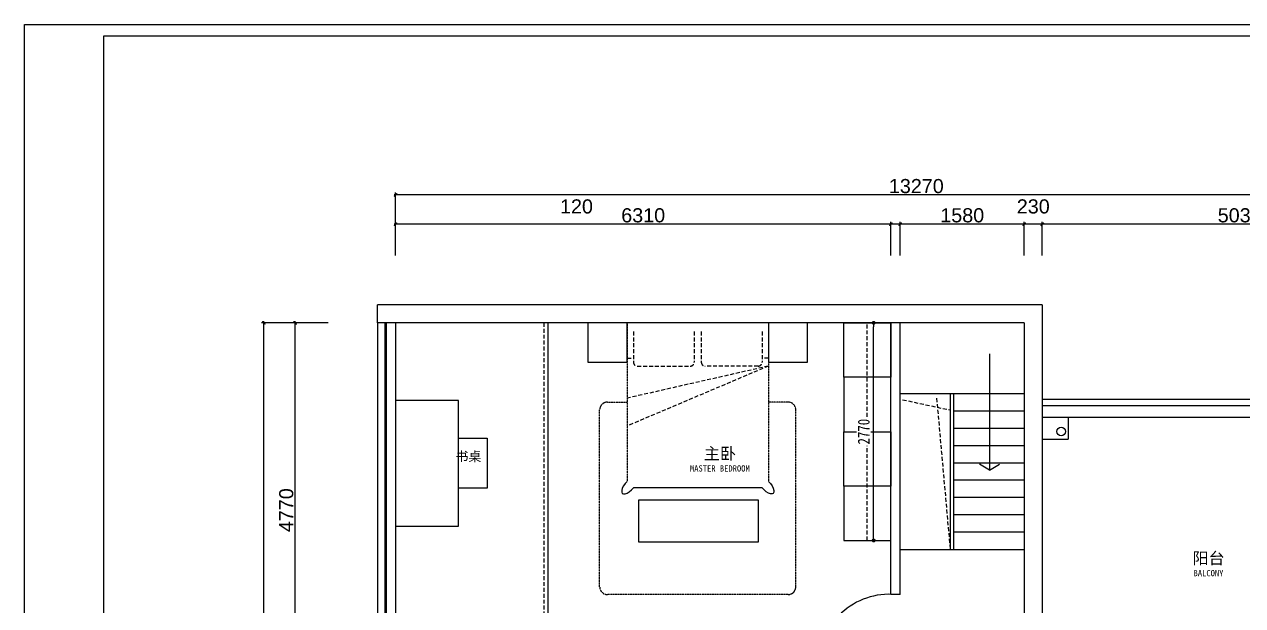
# Model space of a CAD drawing. Header units: millimetres. Extents: x 2919 to 27402, y 1359 to 40342.
# Drawn here: x 2919 to 18441, y 10890 to 18291 of the extents above; entities that cross this region are included whole.
import ezdxf
from ezdxf.enums import TextEntityAlignment as Align

# ---------------------------------------------------------------- set-up
doc = ezdxf.new("R2010")
doc.units = ezdxf.units.MM
doc.linetypes.add('DASH', pattern=[0.35, 0.25, -0.1])
doc.linetypes.add('DASHED', pattern=[0.75, 0.5, -0.25])
for name, color, linetype in [('1', 1, 'Continuous'), ('2.TXV-活动家具外线', 51, 'Continuous'), ('DIM', 1, 'Continuous'), ('FF-FURN', 51, 'Continuous'), ('W-文字', 30, 'Continuous')]:
    doc.layers.add(name, color=color, linetype=linetype)
doc.layers.add('填充', color=250, linetype='Continuous', lineweight=30)
doc.styles.get("Standard").update_dxf_attribs({"font": 'arial.ttf'})
doc.styles.add('公众号：设计行', font='simhei.ttf')
doc.styles.add('家具内标注', font='simhei.ttf', dxfattribs={"height": 140})
doc.styles.add('黑体', font='simhei.ttf', dxfattribs={"width": 0.8})
doc.dimstyles.new('小汪专用平面标注', dxfattribs={"dimtxt": 150, "dimasz": 50, "dimexe": 100, "dimexo": 0, "dimgap": 50, "dimtad": 1, "dimdec": 0, "dimtxsty": '黑体', "dimblk": 'DOT', "dimcen": 50, "dimdle": 100, "dimclrd": 44, "dimclre": 44, "dimclrt": 51, "dimadec": 0, "dimazin": 0, "dimtfac": 1, "dimtdec": 0, "dimtmove": 1, "dimatfit": 3, "dimldrblk": 'DOT', "dimfxl": 0, "dimlwd": -1, "dimarcsym": 0})
doc.dimstyles.new('爱', dxfattribs={"dimtxt": 180, "dimasz": 40, "dimexe": 30, "dimexo": 30, "dimgap": 20, "dimtad": 1, "dimdec": 0, "dimdsep": 46, "dimtxsty": 'Standard', "dimblk": 'ARCHTICK', "dimcen": 2.5, "dimdle": 20, "dimclrd": 3, "dimclre": 3, "dimclrt": 3, "dimadec": 0, "dimazin": 0, "dimtfac": 1, "dimtdec": 0, "dimtmove": 2, "dimatfit": 3, "dimldrblk": 'OPEN90', "dimfxl": 0, "dimarcsym": 0})

# ---------------------------------------------------------------- blocks, each defined once
blk = doc.blocks.new('*U23')
at = {"style": '公众号：设计行'}
for tag, height, p in [('公众号/视频号/抖音/小红书【设计行】', 150, (51240, 11840)), ('设计行原创', 80, (51239, 11686))]:
    blk.add_attdef(tag, text='', height=height, dxfattribs=at).set_placement(p, align=Align.CENTER)
blk = doc.blocks.new('sghdjgh')
for p, values in [((44129, -51872), {'设计行原创': 'MASTER BEDROOM', '公众号/视频号/抖音/小红书【设计行】': '主卧'}), ((50355, -53205), {'设计行原创': 'BALCONY', '公众号/视频号/抖音/小红书【设计行】': '阳台'}), ((44773, -56649), {'设计行原创': 'CLOAKROOM', '公众号/视频号/抖音/小红书【设计行】': '衣帽间'}), ((47319, -57095), {'设计行原创': 'MASTER BATHROOM', '公众号/视频号/抖音/小红书【设计行】': '主卫'})]:
    blk.add_blockref('*U23', p).add_auto_attribs(values)
at = {"layer": 'W-文字', "color": 30, "attachment_point": 5, "style": '家具内标注'}
for s, insert, char_height in [('\\A1;{\\H0.85714x;书桌}', (92165, -40000), 140), ('\\A1;化妆台', (94895, -43281), 120)]:
    blk.add_mtext(s, dxfattribs=dict(at, insert=insert, char_height=char_height))
blk = doc.blocks.new('4a78gf4t8h7y4u874i78478o478op[pp[[p[[')
at = {"layer": 'DIM', "color": 152, "linetype": 'ByBlock'}
for p, q in [((0, -201.46), (0, 0)), ((0, 0), (420, 0)), ((17.39, -201.46), (17.39, -2.51)), ((17.39, -2.51), (300.11, -2.51))]:
    blk.add_line(p, q, dxfattribs=at)
blk = doc.blocks.new('SXGHXFCGK')
at = {"color": 51, "linetype": 'ByBlock'}
for p, q in [((1437830, 211071), (1437830, 209052)), ((1439630, 211071), (1439630, 209052))]:
    blk.add_line(p, q, dxfattribs=at)
at = {"color": 55, "linetype": 'DASHED', "ltscale": 100}
for p, q in [((1437910, 210961), (1437910, 210571)), ((1438685, 210961), (1438685, 210571)), ((1438775, 210961), (1438775, 210571)), ((1439550, 210961), (1439550, 210571)), ((1437830, 210621), (1437910, 210621)), ((1439630, 210521), (1437830, 210113)), ((1439630, 210521), (1437830, 209758)), ((1437960, 210521), (1438635, 210521)), ((1439500, 210521), (1438825, 210521)), ((1439630, 210621), (1439550, 210621))]:
    blk.add_line(p, q, dxfattribs=at)
at = {"color": 8, "linetype": 'ByBlock'}
for p, q in [((1437580, 210062), (1437830, 210062)), ((1439880, 210062), (1439630, 210062)), ((1437480, 207712), (1437480, 209962)), ((1439980, 207712), (1439980, 209962)), ((1439880, 207612), (1437580, 207612))]:
    blk.add_line(p, q, dxfattribs=at)
at = {"color": 55, "linetype": 'DASHED', "ltscale": 100}
for centre, start, end in [((1437960, 210571), 180, 270), ((1438635, 210571), 270, 0), ((1438825, 210571), 180, 270), ((1439500, 210571), 270, 0)]:
    blk.add_arc(centre, 50, start, end, dxfattribs=at)
at = {"color": 8, "linetype": 'ByBlock'}
for centre, start, end in [((1437580, 209962), 90, 180), ((1439880, 209962), 0, 90), ((1437580, 207712), 180, 270), ((1439880, 207712), 270, 0)]:
    blk.add_arc(centre, 100, start, end, dxfattribs=at)
at = {"layer": '2.TXV-活动家具外线', "color": 51}
for points in [[(1437330, 210571), (1437830, 210571), (1437830, 211071), (1437330, 211071)], [(1439630, 210571), (1440130, 210571), (1440130, 211071), (1439630, 211071)]]:
    blk.add_lwpolyline(points, close=True, dxfattribs=at)
blk = doc.blocks.new('dxghdhgk')
at = {"color": 51, "linetype": 'ByBlock'}
blk.add_line((110355, 53284), (108715, 53284), dxfattribs=at)
blk.add_ellipse((108661, 53309), major_axis=(-86.6, -96.3), ratio=0.444659, start_param=4.518793, end_param=7.994685, dxfattribs=at)
at = {"color": 51, "linetype": 'ByBlock', "extrusion": (0, 0, -1)}
blk.add_ellipse((110410, 53309), major_axis=(86.6, -96.3), ratio=0.444659, start_param=4.518793, end_param=7.994685, dxfattribs=at)
at = {"layer": 'FF-FURN'}
blk.add_lwpolyline([(108785, 53133), (110305, 53133), (110305, 52593), (108785, 52593)], close=True, dxfattribs=at)
at = {"color": 1, "linetype": 'DASH'}
blk.add_blockref('SXGHXFCGK', (-1329195, -155687), dxfattribs=at)
blk = doc.blocks.new('shdhj')
at = {"color": 55, "linetype": 'DASHED', "ltscale": 100}
for p, q in [((76613, -75693), (76613, -80463)), ((80733, -78463), (80733, -75693)), ((81183, -76671), (81789, -76802)), ((81616, -76651), (81789, -78583))]:
    blk.add_line(p, q, dxfattribs=at)
at = {"layer": 'FF-FURN'}
for p, q in [((76663, -75693), (76663, -80463)), ((82290, -76088), (82290, -77568)), ((81153, -76593), (82733, -76593)), ((81789, -76593), (81789, -78583)), ((81833, -76593), (81833, -78583)), ((81833, -76813), (82733, -76813)), ((81833, -77033), (82733, -77033)), ((81833, -77253), (82733, -77253)), ((81833, -77473), (82733, -77473)), ((82290, -77568), (82162, -77491)), ((82290, -77568), (82418, -77491)), ((81833, -77693), (82733, -77693)), ((81833, -77913), (82733, -77913)), ((81833, -78133), (82733, -78133)), ((81833, -78353), (82733, -78353))]:
    blk.add_line(p, q, dxfattribs=at)
for points in [[(80433, -76385), (80433, -75693), (81033, -75693), (81033, -76385)], [(80433, -76385), (80433, -77078), (81033, -77078), (81033, -76385)], [(75523, -76680), (74723, -76680), (74723, -78280), (75523, -78280)], [(80433, -77770), (80433, -77078), (81033, -77078), (81033, -77770)], [(75523, -77162), (75888, -77162), (75888, -77799), (75523, -77799)], [(80433, -77770), (80433, -78463), (81033, -78463), (81033, -77770)]]:
    blk.add_lwpolyline(points, close=True, dxfattribs=at)
at = {"layer": '填充', "ltscale": 100}
blk.add_arc((81009, -80035), 886, 84.6084, 181.1556, dxfattribs=at)
blk.add_blockref('dxghdhgk', (-30962, -131077))
blk = doc.blocks.new('_ArchTick')
at = {"color": 0, "linetype": 'ByBlock', "const_width": 0.4}
blk.add_lwpolyline([(-0.5, -0.5), (0.5, 0.5)], dxfattribs=at)
blk = doc.blocks.new('*D41')
at = {"color": 3, "lineweight": -2, "ltscale": 100, "transparency": 16777216}
for p, q in [((104911, -74436), (99841, -74436)), ((99861, -74833), (99861, -74406)), ((104891, -74833), (104891, -74406))]:
    blk.add_line(p, q, dxfattribs=at)
at = {"layer": 'Defpoints', "color": 0, "ltscale": 100, "transparency": 16777216}
for p in [(99861, -74436), (99861, -74863), (104891, -74863)]:
    blk.add_point(p, dxfattribs=at)
at = {"color": 3, "lineweight": -2, "ltscale": 100, "transparency": 16777216, "xscale": 40, "yscale": 40, "zscale": 40, "rotation": 180}
blk.add_blockref('_ArchTick', (99861, -74436), dxfattribs=at)
at = {"color": 3, "lineweight": -2, "ltscale": 100, "transparency": 16777216, "xscale": 40, "yscale": 40, "zscale": 40}
blk.add_blockref('_ArchTick', (104891, -74436), dxfattribs=at)
at = {"color": 3, "ltscale": 100, "transparency": 16777216, "insert": (102376, -74324), "char_height": 180, "attachment_point": 5}
blk.add_mtext('5030', dxfattribs=at)
blk = doc.blocks.new('_Open90')
at = {"color": 0, "linetype": 'ByBlock', "lineweight": -2}
for p, q in [((0, 0), (-1, 0)), ((-0.5, 0.5), (0, 0)), ((0, 0), (-0.5, -0.5))]:
    blk.add_line(p, q, dxfattribs=at)
blk = doc.blocks.new('*D42')
at = {"color": 3, "lineweight": -2, "ltscale": 100, "transparency": 16777216}
for p, q in [((99881, -74436), (99611, -74436)), ((99631, -74833), (99631, -74406)), ((99861, -74833), (99861, -74406))]:
    blk.add_line(p, q, dxfattribs=at)
at = {"layer": 'Defpoints', "color": 0, "ltscale": 100, "transparency": 16777216}
for p in [(99631, -74436), (99631, -74863), (99861, -74863)]:
    blk.add_point(p, dxfattribs=at)
at = {"color": 3, "lineweight": -2, "ltscale": 100, "transparency": 16777216, "xscale": 40, "yscale": 40, "zscale": 40, "rotation": 180}
blk.add_blockref('_ArchTick', (99631, -74436), dxfattribs=at)
at = {"color": 3, "lineweight": -2, "ltscale": 100, "transparency": 16777216, "xscale": 40, "yscale": 40, "zscale": 40}
blk.add_blockref('_ArchTick', (99861, -74436), dxfattribs=at)
at = {"color": 3, "ltscale": 100, "transparency": 16777216, "insert": (99746, -74211), "char_height": 180, "attachment_point": 5}
blk.add_mtext('230', dxfattribs=at)
blk = doc.blocks.new('*D43')
at = {"color": 3, "lineweight": -2, "ltscale": 100, "transparency": 16777216}
for p, q in [((99651, -74436), (98031, -74436)), ((98051, -74833), (98051, -74406)), ((99631, -74833), (99631, -74406))]:
    blk.add_line(p, q, dxfattribs=at)
at = {"layer": 'Defpoints', "color": 0, "ltscale": 100, "transparency": 16777216}
for p in [(98051, -74436), (98051, -74863), (99631, -74863)]:
    blk.add_point(p, dxfattribs=at)
at = {"color": 3, "lineweight": -2, "ltscale": 100, "transparency": 16777216, "xscale": 40, "yscale": 40, "zscale": 40, "rotation": 180}
blk.add_blockref('_ArchTick', (98051, -74436), dxfattribs=at)
at = {"color": 3, "lineweight": -2, "ltscale": 100, "transparency": 16777216, "xscale": 40, "yscale": 40, "zscale": 40}
blk.add_blockref('_ArchTick', (99631, -74436), dxfattribs=at)
at = {"color": 3, "ltscale": 100, "transparency": 16777216, "insert": (98841, -74324), "char_height": 180, "attachment_point": 5}
blk.add_mtext('1580', dxfattribs=at)
blk = doc.blocks.new('*D44')
at = {"color": 3, "lineweight": -2, "ltscale": 100, "transparency": 16777216}
for p, q in [((98071, -74436), (97911, -74436)), ((97931, -74833), (97931, -74406)), ((98051, -74833), (98051, -74406))]:
    blk.add_line(p, q, dxfattribs=at)
at = {"layer": 'Defpoints', "color": 0, "ltscale": 100, "transparency": 16777216}
for p in [(97931, -74436), (97931, -74863), (98051, -74863)]:
    blk.add_point(p, dxfattribs=at)
at = {"color": 3, "lineweight": -2, "ltscale": 100, "transparency": 16777216, "xscale": 40, "yscale": 40, "zscale": 40, "rotation": 180}
blk.add_blockref('_ArchTick', (97931, -74436), dxfattribs=at)
at = {"color": 3, "lineweight": -2, "ltscale": 100, "transparency": 16777216, "xscale": 40, "yscale": 40, "zscale": 40}
blk.add_blockref('_ArchTick', (98051, -74436), dxfattribs=at)
at = {"color": 3, "ltscale": 100, "transparency": 16777216, "insert": (93926, -74211), "char_height": 180, "attachment_point": 5}
blk.add_mtext('120', dxfattribs=at)
blk = doc.blocks.new('*D45')
at = {"color": 3, "lineweight": -2, "ltscale": 100, "transparency": 16777216}
for p, q in [((97951, -74436), (91601, -74436)), ((91621, -74833), (91621, -74406)), ((97931, -74833), (97931, -74406))]:
    blk.add_line(p, q, dxfattribs=at)
at = {"layer": 'Defpoints', "color": 0, "ltscale": 100, "transparency": 16777216}
for p in [(91621, -74436), (91621, -74863), (97931, -74863)]:
    blk.add_point(p, dxfattribs=at)
at = {"color": 3, "lineweight": -2, "ltscale": 100, "transparency": 16777216, "xscale": 40, "yscale": 40, "zscale": 40, "rotation": 180}
blk.add_blockref('_ArchTick', (91621, -74436), dxfattribs=at)
at = {"color": 3, "lineweight": -2, "ltscale": 100, "transparency": 16777216, "xscale": 40, "yscale": 40, "zscale": 40}
blk.add_blockref('_ArchTick', (97931, -74436), dxfattribs=at)
at = {"color": 3, "ltscale": 100, "transparency": 16777216, "insert": (94776, -74324), "char_height": 180, "attachment_point": 5}
blk.add_mtext('6310', dxfattribs=at)
blk = doc.blocks.new('*D46')
at = {"color": 3, "lineweight": -2, "ltscale": 100, "transparency": 16777216}
for p, q in [((91621, -74833), (91621, -74034)), ((104891, -74833), (104891, -74034)), ((104911, -74064), (91601, -74064))]:
    blk.add_line(p, q, dxfattribs=at)
at = {"layer": 'Defpoints', "color": 0, "ltscale": 100, "transparency": 16777216}
for p in [(91621, -74064), (91621, -74863), (104891, -74863)]:
    blk.add_point(p, dxfattribs=at)
at = {"color": 3, "lineweight": -2, "ltscale": 100, "transparency": 16777216, "xscale": 40, "yscale": 40, "zscale": 40, "rotation": 180}
blk.add_blockref('_ArchTick', (91621, -74064), dxfattribs=at)
at = {"color": 3, "lineweight": -2, "ltscale": 100, "transparency": 16777216, "xscale": 40, "yscale": 40, "zscale": 40}
blk.add_blockref('_ArchTick', (104891, -74064), dxfattribs=at)
at = {"color": 3, "ltscale": 100, "transparency": 16777216, "insert": (98256, -73952), "char_height": 180, "attachment_point": 5}
blk.add_mtext('13270', dxfattribs=at)
blk = doc.blocks.new('*D51')
at = {"color": 3, "lineweight": -2, "ltscale": 100, "transparency": 16777216}
for p, q in [((90761, -75693), (90311, -75693)), ((90341, -80483), (90341, -75673)), ((90761, -80463), (90311, -80463))]:
    blk.add_line(p, q, dxfattribs=at)
at = {"layer": 'Defpoints', "color": 0, "ltscale": 100, "transparency": 16777216}
for p in [(90341, -75693), (90791, -75693), (90791, -80463)]:
    blk.add_point(p, dxfattribs=at)
at = {"color": 3, "lineweight": -2, "ltscale": 100, "transparency": 16777216, "xscale": 40, "yscale": 40, "zscale": 40}
for p, rotation in [((90341, -75693), 90), ((90341, -80463), 270)]:
    blk.add_blockref('_ArchTick', p, dxfattribs=dict(at, rotation=rotation))
at = {"color": 3, "ltscale": 100, "transparency": 16777216, "insert": (90229, -78078), "char_height": 180, "attachment_point": 5, "rotation": 90}
blk.add_mtext('4770', dxfattribs=at)
blk = doc.blocks.new('*D52')
at = {"color": 3, "lineweight": -2, "ltscale": 100, "transparency": 16777216}
for p, q in [((90761, -75693), (89912, -75693)), ((89942, -84923), (89942, -75673)), ((90761, -84903), (89912, -84903))]:
    blk.add_line(p, q, dxfattribs=at)
at = {"layer": 'Defpoints', "color": 0, "ltscale": 100, "transparency": 16777216}
for p in [(89942, -75693), (90791, -75693), (90791, -84903)]:
    blk.add_point(p, dxfattribs=at)
at = {"color": 3, "lineweight": -2, "ltscale": 100, "transparency": 16777216, "xscale": 40, "yscale": 40, "zscale": 40}
for p, rotation in [((89942, -75693), 90), ((89942, -84903), 270)]:
    blk.add_blockref('_ArchTick', p, dxfattribs=dict(at, rotation=rotation))
at = {"color": 3, "ltscale": 100, "transparency": 16777216, "insert": (89785, -80298), "char_height": 180, "attachment_point": 5, "rotation": 90}
blk.add_mtext('9210', dxfattribs=at)
blk = doc.blocks.new('_Dot')
at = {"color": 0, "linetype": 'ByBlock', "lineweight": -2}
blk.add_line((-0.5, 0), (-1, 0), dxfattribs=at)
at = {"color": 0, "linetype": 'ByBlock', "const_width": 0.5}
blk.add_lwpolyline([(-0.25, 0, 1), (0.25, 0, 1)], format="xyb", close=True, dxfattribs=at)
blk = doc.blocks.new('*D133')
at = {"color": 44, "lineweight": -2, "transparency": 16777216}
for p, q in [((13358, 14490), (13840, 14490)), ((13358, 11720), (13840, 11720))]:
    blk.add_line(p, q, dxfattribs=at)
at = {"color": 44, "transparency": 16777216}
blk.add_line((13740, 11770), (13740, 14440), dxfattribs=at)
at = {"layer": 'Defpoints', "color": 0, "transparency": 16777216}
for p in [(13358, 14490), (13740, 14490), (13358, 11720)]:
    blk.add_point(p, dxfattribs=at)
at = {"color": 44, "transparency": 16777216, "xscale": 50, "yscale": 50, "zscale": 50}
for p, rotation in [((13740, 14490), 90), ((13740, 11720), 270)]:
    blk.add_blockref('_Dot', p, dxfattribs=dict(at, rotation=rotation))
at = {"color": 51, "transparency": 16777216, "insert": (13614, 13105), "char_height": 150, "attachment_point": 5, "rotation": 90, "style": '黑体', "bg_fill": 3, "box_fill_scale": 1.1, "bg_fill_color": 256, "bg_fill_true_color": 13158600, "bg_fill_transparency": 0}
blk.add_mtext('2770', dxfattribs=at)
blk = doc.blocks.new('sfghdj')
at = {"ltscale": 100}
for p, q in [((99861, -75462.7), (91391, -75462.7)), ((91391, -75692.7), (91391, -75462.7)), ((99861, -75462.7), (99861, -79432.7)), ((93811, -75692.7), (91391, -75692.7)), ((93811, -75692.7), (93811, -75692.7)), ((94041, -75692.7), (93811, -75692.7)), ((94041, -75692.7), (94041, -75692.7)), ((99631, -75692.7), (94041, -75692.7)), ((97931, -78582.7), (97931, -75692.7)), ((98051, -78582.7), (98051, -75692.7)), ((99631, -75692.7), (99631, -79432.7)), ((100190, -76892.8), (100190, -77172.8)), ((99861, -77172.8), (100190, -77172.8)), ((97931, -79153.2), (97931, -78462.7)), ((99631, -78582.7), (98051, -78582.7)), ((98051, -79153.2), (98051, -78582.7)), ((98051, -79153.2), (97931, -79153.2))]:
    blk.add_line(p, q, dxfattribs=at)
at = {"color": 1}
for p, q in [((91486.7, -80462.7), (91486.7, -75692.7)), ((91506.7, -80462.7), (91506.7, -75692.7))]:
    blk.add_line(p, q, dxfattribs=at)
at = {"layer": '1', "ltscale": 100}
blk.add_line((99861, -76742.8), (105041, -76742.8), dxfattribs=at)
at = {"layer": '1', "color": 5, "ltscale": 100}
blk.add_circle((100101, -77076.3), 55, dxfattribs=at)
at = {"layer": '填充', "ltscale": 100}
for p, q in [((91391, -75692.7), (91391, -80692.7)), ((91621, -75692.7), (91621, -84902.7)), ((99861, -76662.8), (105121, -76662.8)), ((99861, -76892.8), (104891, -76892.8))]:
    blk.add_line(p, q, dxfattribs=at)
at = {"color": 3, "ltscale": 100}
for base, p1, p2, angle, picture, middle in [((91621, -74063.9), (104891, -74862.7), (91621, -74862.7), 180, '*D46', (98256, -73952)), ((91621, -74436), (97931, -74862.7), (91621, -74862.7), 180, '*D45', (94776, -74324.1)), ((98051, -74436), (99631, -74862.7), (98051, -74862.7), 180, '*D43', (98841, -74324.1)), ((99861, -74436), (104891, -74862.7), (99861, -74862.7), 180, '*D41', (102376, -74324.1)), ((90340.5, -75692.7), (90791, -80462.7), (90791, -75692.7), 270, '*D51', (90228.6, -78077.7))]:
    dim = blk.add_linear_dim(base=base, p1=p1, p2=p2, angle=angle, dimstyle='爱', dxfattribs=at)
    dim.commit()
    dim.dimension.update_dxf_attribs({"geometry": picture, "text_midpoint": middle})
for base, p1, p2, angle, picture, middle in [((97931, -74436), (98051, -74862.7), (97931, -74862.7), 180, '*D44', (93926, -74211.1)), ((99631, -74436), (99861, -74862.7), (99631, -74862.7), 180, '*D42', (99746, -74211.1)), ((89941.7, -75692.7), (90791, -84902.7), (90791, -75692.7), 90, '*D52', (89785.4, -80297.7))]:
    dim = blk.add_linear_dim(base=base, p1=p1, p2=p2, angle=angle, dimstyle='爱', dxfattribs=at)
    dim.commit()
    dim.dimension.update_dxf_attribs({"geometry": picture, "text_midpoint": middle, "dimtype": 128})

msp = doc.modelspace()

# ---------------------------------------------------------------- block references
at = {"color": 6}
msp.add_blockref('sghdjgh', (-83587.8, 52783), dxfattribs=at)
at = {"layer": 'DIM', "xscale": 58.29279913964817, "yscale": 58.29279913964817, "zscale": 58.29279913964817}
msp.add_blockref('4a78gf4t8h7y4u874i78478o478op[pp[[p[[', (2918.9, 18290.9), dxfattribs=at)

# ---------------------------------------------------------------- next in the draw order: block references
at = {"color": 6}
msp.add_blockref('shdhj', (-67074.1, 90182.8), dxfattribs=at)

# ---------------------------------------------------------------- next in the draw order: block references
msp.add_blockref('sfghdj', (-83972.5, 90182.8), dxfattribs=at)

# ---------------------------------------------------------------- next in the draw order: dimensions: what is measured, and where the dimension line sits
at = {"color": 250}
dim = msp.add_linear_dim(base=(13739.9, 14490.1), p1=(13358.5, 11720.1), p2=(13358.5, 14490.1), angle=90, dimstyle='小汪专用平面标注', dxfattribs=at)
dim.commit()
dim.dimension.update_dxf_attribs({"geometry": '*D133', "text_midpoint": (13614.1, 13105.1)})

doc.saveas('drawing.dxf')
